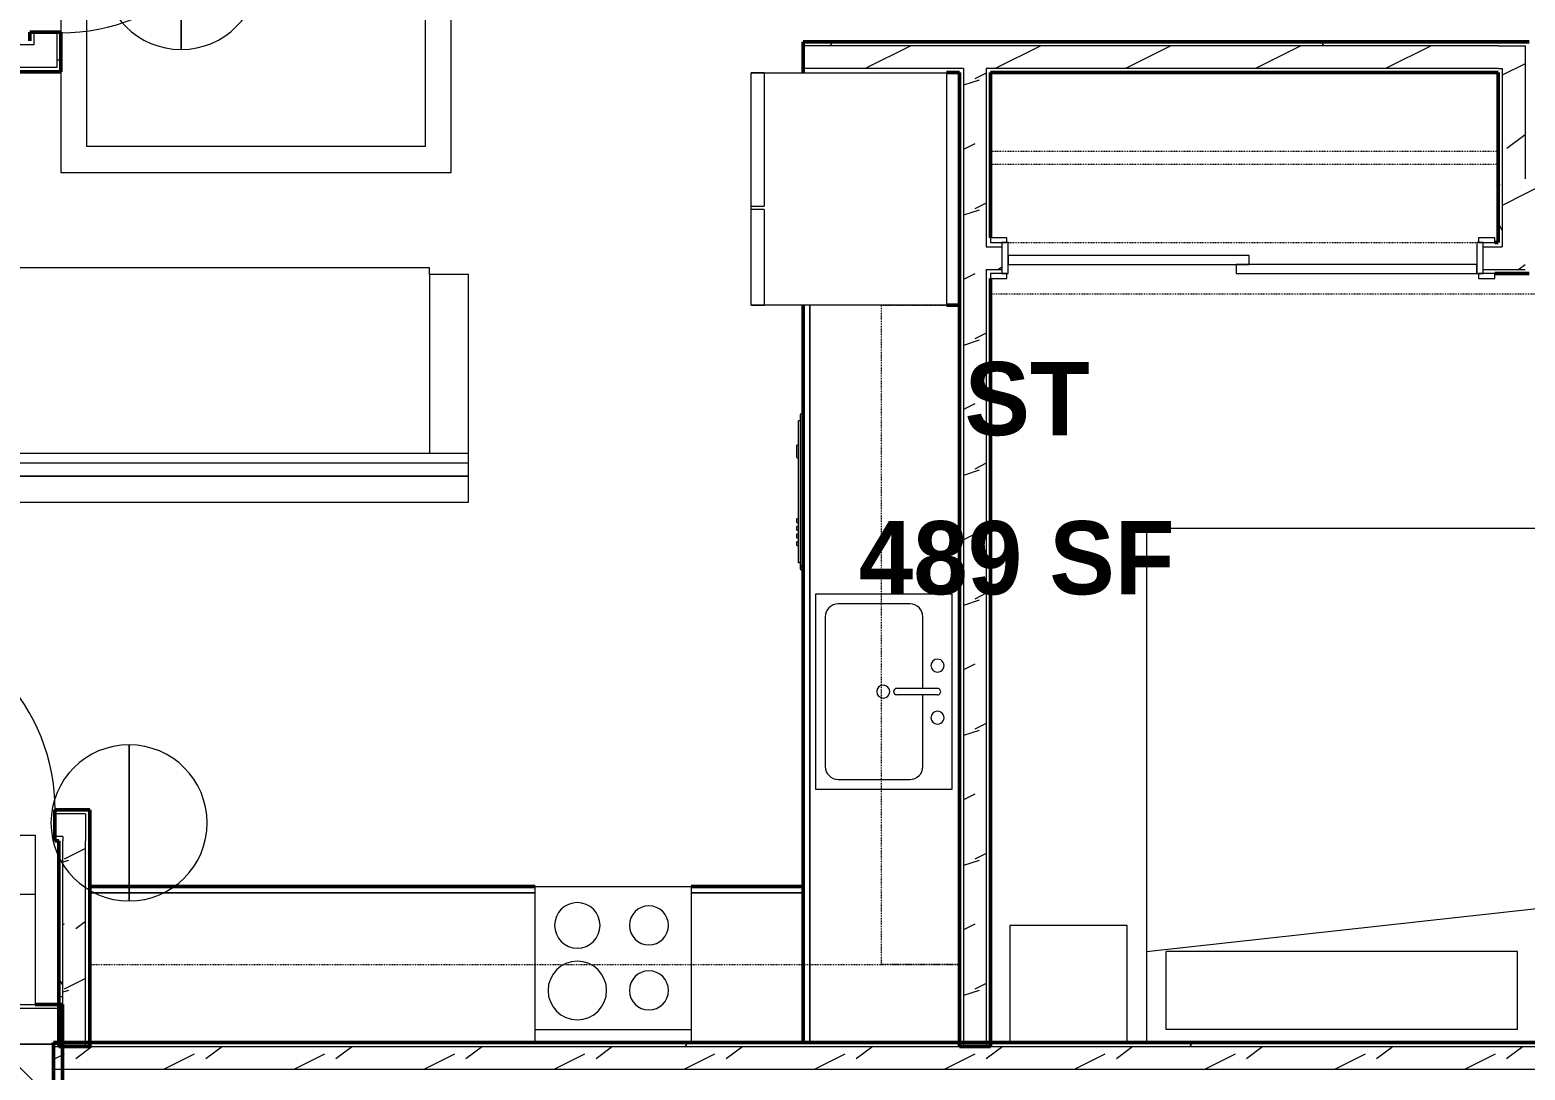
# Model space of a CAD drawing. Extents: x -4294 to -464, y 9706 to 12475.
# Drawn here: x -3824.3 to -3594.6, y 11547.1 to 11707 of the extents above; entities that cross this region are included whole.
import ezdxf

# ---------------------------------------------------------------- set-up
doc = ezdxf.new("R2010")
doc.units = 0
doc.linetypes.add('Dash', pattern=[0.25, 0.125, -0.125])
for name, color, linetype, lineweight in [('0-1', 7, 'Continuous', 5), ('0-2', 50, 'Continuous', 13), ('A-ANNO-DIMS', 211, 'Continuous', 9), ('A-AREA-IDEN', 2, 'Continuous', 9), ('A-DOOR-1', 7, 'Continuous', 9), ('A-DOOR-2', 90, 'Continuous', 20), ('A-DOOR-FRAM-1', 90, 'Continuous', 20), ('A-WALL', 113, 'Continuous', 13), ('A-WALL-2', 250, 'Continuous', 50), ('A-WALL-3', 50, 'Continuous', 13), ('A-WALL-4', 113, 'Continuous', 50), ('A-WALL-PATT-1', 7, 'Continuous', 9), ('A-WALL-PATT-2', 8, 'Continuous', 9), ('A-WALL-PATT-3', 43, 'Continuous', 9), ('A-WALL-PATT-4', 252, 'Continuous', 9), ('A-WALL-PATT-5', 111, 'Continuous', 9), ('E-LITE-EQPM', 33, 'Continuous', 9), ('I-FURN', 30, 'Continuous', 9), ('I-FURN-1', 7, 'Continuous', 9), ('I-FURN-HDLN-1', 7, 'Dash', 9), ('P-SANR-FIXT-1', 7, 'Continuous', 9), ('Q-CASE-1', 250, 'Continuous', 50), ('Q-CASE-2', 7, 'Continuous', 9), ('Q-CASE-HDLN-1', 7, 'Dash', 9), ('Q-SPCQ-1', 7, 'Continuous', 9)]:
    doc.layers.add(name, color=color, linetype=linetype, lineweight=lineweight)
doc.styles.add('Century Gothic_B', font='Gothicb.ttf', dxfattribs={"height": 11.25})
doc.dimstyles.new('OD__1__Tol__', dxfattribs={"dimscale": 12, "dimtxt": 11.746893, "dimasz": 1.25, "dimexe": 0.9375, "dimexo": 0.625, "dimgap": 0.15625, "dimtad": 1, "dimdec": 0, "dimzin": 3, "dimdsep": 46, "dimlunit": 4, "dimtxsty": 'Century Gothic_B', "dimblk1": 'OBLIQUE', "dimblk2": 'OBLIQUE', "dimsah": 1, "dimcen": 0.09, "dimdle": 0.9375, "dimazin": 0, "dimtfac": 1, "dimtdec": 4, "dimtix": 1, "dimtmove": 0, "dimatfit": 3, "dimfxl": 1, "dimtvp": 1, "dimtfill": 1, "dimfrac": 2, "dimtolj": 1, "dimtzin": 0, "dimarcsym": 2})
pattern_1 = [(216.87, (7.997, 19.992), (59.9755286, 39.9843071), [9.996, -89.964]), (206.565, (19.992, 13.994), (-19.991807, -19.992219), [22.352, -22.352]), (198.435, (19.992, 3.998), (-39.983821, -19.991955), [12.644, -50.576])]
pattern_2 = [(0, (0, 0), (38.4, 9.6), [1.584, -27.216, 1.584, -27.216, -153.6]), (0, (0, 0), (38.4, 9.6), [-57.6, 1.584, -56.016, 1.584, -27.216, -67.2]), (0, (0, 0), (38.4, 9.6), [-144, 1.584, -17.616, 1.584, -46.416]), (120, (14.4, 4.8), (-27.513844, 28.4553755), [1.584, -27.216, 1.584, -27.216, -153.6]), (120, (14.4, 4.8), (-27.513844, 28.4553755), [-57.6, 1.584, -56.016, 1.584, -27.216, -67.2]), (120, (14.4, 4.8), (-27.513844, 28.4553755), [-144, 1.584, -17.616, 1.584, -46.416]), (240, (19.2, 24), (-10.886156, -38.0553755), [1.584, -27.216, 1.584, -27.216, -153.6]), (240, (19.2, 24), (-10.886156, -38.0553755), [-57.6, 1.584, -56.016, 1.584, -27.216, -67.2]), (240, (19.2, 24), (-10.886156, -38.0553755), [-144, 1.584, -17.616, 1.584, -46.416])]

# ---------------------------------------------------------------- blocks, each defined once
blk = doc.blocks.new('FOLDING_SLIDING CLOSET - 72_ x 80_-1372823-FLOOR PLAN - 2ND FLOOR')
at = {"layer": 'A-DOOR-1'}
for p, q in [((-36.25, 3), (-38.75, 3)), ((-38.75, 3), (-38.75, 2.25)), ((-36.25, 2.25), (-36.25, 3)), ((38.75, 3), (36.25, 3)), ((36.25, 3), (36.25, 2.25)), ((38.75, 2.25), (38.75, 3)), ((-38.75, 2.25), (-36.25, 2.25)), ((36.25, 2.25), (38.75, 2.25)), ((-36.25, -2.5), (-38.75, -2.5)), ((-38.75, -2.5), (-38.75, -3.25)), ((-38.75, -3.25), (-36.25, -3.25)), ((-36.25, -3.25), (-36.25, -2.5)), ((38.75, -2.5), (36.25, -2.5)), ((36.25, -2.5), (36.25, -3.25)), ((36.25, -3.25), (38.75, -3.25)), ((38.75, -3.25), (38.75, -2.5))]:
    blk.add_line(p, q, dxfattribs=at)
at = {"layer": 'A-DOOR-2'}
for p, q in [((1, 2.25), (-36, 2.25)), ((-36, 2.25), (-36, 0.87)), ((-36, 0.87), (1, 0.87)), ((36, 0.87), (-1, 0.87)), ((-1, 0.87), (-1, -0.5)), ((1, 0.87), (1, 2.25)), ((36, -0.5), (36, 0.87)), ((-1, -0.5), (36, -0.5))]:
    blk.add_line(p, q, dxfattribs=at)
at = {"layer": 'A-DOOR-FRAM-1'}
for p, q in [((-36, 2.25), (-37, 2.25)), ((-37, 2.25), (-37, -2.5)), ((-36, -2.5), (-36, 2.25)), ((36, 2.25), (36, -2.5)), ((37, 2.25), (36, 2.25)), ((37, -2.5), (37, 2.25)), ((-37, -2.5), (-36, -2.5)), ((36, -2.5), (37, -2.5))]:
    blk.add_line(p, q, dxfattribs=at)
blk = doc.blocks.new('OD_CW_Closet - OD_CW_Closet-1695006-FLOOR PLAN - 2ND FLOOR')
at = {"layer": 'Q-CASE-HDLN-1'}
for p, q in [((78.78, 24), (0.74, 24)), ((0.74, 24), (0.74, -1.37)), ((78.78, -2.12), (78.78, 24)), ((0.74, 11.94), (78.78, 11.94)), ((0.74, 9.94), (78.78, 9.94)), ((3.49, -2.12), (75.49, -2.12)), ((78.24, -2.12), (78.78, -2.12))]:
    blk.add_line(p, q, dxfattribs=at)
blk = doc.blocks.new('Couch-Both_Arms-Generic - 1-1352606-FLOOR PLAN - 2ND FLOOR')
at = {"layer": 'I-FURN'}
for p, q in [((-42, 13.5), (42, 13.5)), ((42, 13.5), (-42, 13.5)), ((-42, 13.5), (-42, 10)), ((-42, 11.5), (42, 11.5)), ((42, 10), (42, 13.5)), ((-42, 10), (-42, -17.5)), ((-42, 10), (42, 10)), ((-36, -17.5), (-36, 10)), ((36, 10), (36, -17.5)), ((42, -17.5), (42, 10)), ((-42, -17.5), (-36, -17.5)), ((-36, -17.5), (-36, -18.5)), ((36, -18.5), (36, -17.5)), ((36, -17.5), (42, -17.5)), ((-36, -18.5), (36, -18.5))]:
    blk.add_line(p, q, dxfattribs=at)
at = {"layer": 'I-FURN-1'}
for p, q in [((42, 17.5), (-42, 17.5)), ((-42, 17.5), (-42, 13.5)), ((42, 13.5), (42, 17.5))]:
    blk.add_line(p, q, dxfattribs=at)
blk = doc.blocks.new('Table-Coffee - one-1352608-FLOOR PLAN - 2ND FLOOR')
at = {"layer": 'I-FURN-1'}
for p, q in [((30.72, 18.75), (-29.28, 18.75)), ((-29.28, 18.75), (-29.28, 10.32)), ((30.72, -11.25), (30.72, 18.75)), ((-25.28, -7.25), (-25.28, 14.75)), ((-25.28, 14.75), (26.72, 14.75)), ((26.72, 14.75), (26.72, -7.25)), ((-29.28, 4.28), (-29.28, -11.25)), ((26.72, -7.25), (-25.28, -7.25)), ((-29.28, -11.25), (30.72, -11.25))]:
    blk.add_line(p, q, dxfattribs=at)
blk = doc.blocks.new('Bed-Standard - Queen 60_ x 79_-1242961-FLOOR PLAN - 2ND FLOOR')
at = {"layer": 'I-FURN-1'}
for p, q in [((-19.31, 37.7), (-19.31, -41.3)), ((40.69, -41.3), (40.69, 37.7)), ((-16.31, 35.7), (-16.31, 23.7)), ((-16.31, 35.7), (37.69, 35.7)), ((37.69, 35.7), (37.69, 23.7)), ((40.69, 23.7), (-19.31, 17.13)), ((-16.31, 23.7), (37.69, 23.7)), ((-19.31, -41.3), (40.69, -41.3))]:
    blk.add_line(p, q, dxfattribs=at)
at = {"layer": 'I-FURN-HDLN-1'}
for p, q in [((-55.31, 37.7), (-55.31, -77.3)), ((-55.31, -77.3), (64.69, -77.3))]:
    blk.add_line(p, q, dxfattribs=at)
blk = doc.blocks.new('Table-Night Stand - 18_ x 18_ x 24_-V24-FLOOR PLAN - 2ND FLOOR')
at = {"layer": 'I-FURN-1'}
for p, q in [((0.15, 18), (0.15, 0)), ((18.15, 0), (18.15, 18)), ((0.15, 0), (18.15, 0))]:
    blk.add_line(p, q, dxfattribs=at)
blk = doc.blocks.new('Single-Flush - 30_ x 80_-1421383-FLOOR PLAN - 2ND FLOOR')
at = {"layer": 'A-DOOR-1'}
blk.add_arc((15, -2.375), 30.067, 180, 266.18593, dxfattribs=at)
at = {"layer": 'A-DOOR-2'}
for p, q in [((13, -2.375), (13, -32.375)), ((15, -2.375), (13, -2.375)), ((15, -2.375), (15, -32.375)), ((15, -32.375), (13, -32.375))]:
    blk.add_line(p, q, dxfattribs=at)
blk = doc.blocks.new('Stacked Washer and Dryer - 26_x25_ - Private-1372850-FLOOR PLAN - 2ND FLOOR')
at = {"layer": 'P-SANR-FIXT-1'}
for p, q in [((0, 12.5), (26, 12.5)), ((0, 12.5), (0, -12.5)), ((16.90625, -12.5), (16.90625, 12.5)), ((26, 12.5), (26, -12.5)), ((22.09375, 8.75), (16.90625, 8.75)), ((22.09375, -8.75), (22.09375, 8.75)), ((16.90625, -8.75), (22.09375, -8.75)), ((26, -12.5), (0, -12.5))]:
    blk.add_line(p, q, dxfattribs=at)
blk = doc.blocks.new('Refrigerator_-_Side-by-Side_6047 - 36_ X 30_-1372843-FLOOR PLAN - 2ND FLOOR')
at = {"layer": 'Q-SPCQ-1'}
for p, q in [((-17.88, 15.58), (17.87, 15.58)), ((-17.88, -14.42), (-17.88, 15.58)), ((-17.88, 15.58), (-3.13, 15.58)), ((-17.88, 15.58), (-17.88, 13.58)), ((-3.13, 13.58), (-3.13, 15.58)), ((-2.63, 15.58), (17.87, 15.58)), ((-2.63, 15.58), (-2.63, 13.58)), ((17.87, 15.58), (17.87, -14.42)), ((17.87, 13.58), (17.87, 15.58)), ((-3.13, 13.58), (-17.88, 13.58)), ((17.87, 13.58), (-2.63, 13.58)), ((17.87, -14.42), (-17.88, -14.42))]:
    blk.add_line(p, q, dxfattribs=at)
blk = doc.blocks.new('Range - 24_ x 24_-V13-FLOOR PLAN - 2ND FLOOR')
at = {"layer": 'Q-SPCQ-1'}
for p, q in [((0, 0), (24, 0)), ((0, -24), (0, 0)), ((24, 0), (24, -24)), ((0, -22), (24, -22))]:
    blk.add_line(p, q, dxfattribs=at)
for centre, radius, start, end in [((6.5, -6), 3.5, 360, 180), ((17.5, -6), 3, 360, 180), ((6.5, -6), 3.5, 180, 0), ((17.5, -6), 3, 180, 0), ((6.5, -16), 4.5, 360, 180), ((17.5, -16), 3, 360, 180), ((6.5, -16), 4.5, 180, 0), ((17.5, -16), 3, 180, 0)]:
    blk.add_arc(centre, radius, start, end, dxfattribs=at)
blk = doc.blocks.new('OD_CW_Base Cabinet - OD_CW_Base Cabinet-2082503-FLOOR PLAN - 2ND FLOOR')
at = {"layer": 'Q-CASE-1'}
for p, q in [((0.74, 24), (0.74, 22)), ((0.74, 0), (114.06, 0))]:
    blk.add_line(p, q, dxfattribs=at)
at = {"layer": 'Q-CASE-2'}
for p, q in [((0.74, 22), (0.74, 24)), ((0.74, 1), (114.06, 1)), ((114.06, 1), (0.74, 1)), ((114.06, 0), (0.74, 0))]:
    blk.add_line(p, q, dxfattribs=at)
blk = doc.blocks.new('Sink Kitchen-Single - 30_ x 21_-366345-FLOOR PLAN - 2ND FLOOR')
at = {"layer": 'P-SANR-FIXT-1'}
for p, q in [((15.62, 10.59), (-14.38, 10.59)), ((-14.38, 10.59), (-14.38, -10.41)), ((15.62, -10.41), (15.62, 10.59)), ((0.12, 8.34), (0.12, 2.09)), ((1.12, 8.34), (1.12, 2.09)), ((0.12, 6.09), (-10.88, 6.09)), ((12.12, 6.09), (1.12, 6.09)), ((-12.88, 4.09), (-12.88, -6.91)), ((14.12, -6.91), (14.12, 4.09)), ((-10.88, -8.91), (12.12, -8.91)), ((-14.38, -10.41), (15.62, -10.41))]:
    blk.add_line(p, q, dxfattribs=at)
for centre, radius, start, end in [((-3.38, 8.34), 1, 360, 180), ((4.62, 8.34), 1, 360, 180), ((-3.38, 8.34), 1, 180, 0), ((0.62, 8.34), 0.5, 360, 180), ((4.62, 8.34), 1, 180, 360), ((-10.88, 4.09), 2, 90, 180), ((12.12, 4.09), 2, 360, 90), ((0.62, 0), 1, 360, 180), ((0.62, 2.09), 0.5, 180, 0), ((0.62, 0), 1, 180, 0), ((-10.88, -6.91), 2, 180, 270), ((12.12, -6.91), 2, 270, 0)]:
    blk.add_arc(centre, radius, start, end, dxfattribs=at)
blk = doc.blocks.new('Dishwasher_15404 - 34_ counter-V79-FLOOR PLAN - 2ND FLOOR')
at = {"layer": 'Q-SPCQ-1'}
for p, q in [((26.68, 24), (26.38, 24)), ((26.87, 22.93), (26.87, 23.8)), ((26.87, 0.2), (26.87, 22.93)), ((26.87, 22.91), (27.12, 22.91)), ((27.12, 22.91), (27.12, 1.09)), ((27.37, 20.28), (27.12, 20.28)), ((27.12, 19.69), (27.37, 19.69)), ((27.37, 19.1), (27.12, 19.1)), ((27.12, 18.51), (27.37, 18.51)), ((27.37, 20.28), (27.37, 19.69)), ((27.37, 19.1), (27.37, 18.51)), ((27.37, 17.92), (27.12, 17.92)), ((27.12, 17.33), (27.37, 17.33)), ((27.37, 16.74), (27.12, 16.74)), ((27.12, 16.15), (27.37, 16.15)), ((27.37, 17.92), (27.37, 17.33)), ((27.37, 16.74), (27.37, 16.15)), ((27.37, 6.79), (27.12, 6.79)), ((27.12, 4.82), (27.37, 4.82)), ((27.37, 6.76), (27.37, 5.81)), ((27.37, 5.81), (27.37, 4.86)), ((26.87, 1.09), (27.12, 1.09)), ((26.38, 0), (26.68, 0))]:
    blk.add_line(p, q, dxfattribs=at)
for centre, radius, start, end in [((25.8, 22.93), 1.07, 360, 57.5725), ((26.68, 23.8), 0.197, 0, 90), ((26.68, 0.2), 0.197, 270, 360), ((26.68, 0.2), 0.197, 270, 360)]:
    blk.add_arc(centre, radius, start, end, dxfattribs=at)
blk = doc.blocks.new('OD_CW_Base Cabinet - OD_CW_Base Cabinet-1965639-FLOOR PLAN - 2ND FLOOR')
at = {"layer": 'Q-CASE-1'}
for p, q in [((0.74, 24), (0.74, 0)), ((0.74, 0), (17.97, 0)), ((41.97, 0), (110.41, 0))]:
    blk.add_line(p, q, dxfattribs=at)
at = {"layer": 'Q-CASE-2'}
for p, q in [((0.74, 1), (0.74, 24)), ((0.74, 0), (0.74, 1)), ((0.74, 1), (17.97, 1)), ((17.97, 1), (0.74, 1)), ((17.97, 0), (0.74, 0)), ((41.97, 1), (110.41, 1)), ((110.41, 1), (41.97, 1)), ((110.41, 0), (41.97, 0))]:
    blk.add_line(p, q, dxfattribs=at)
blk = doc.blocks.new('OD_CW_Upper Cabinet - OD_CW_Upper Cabinet-1965667-FLOOR PLAN - 2ND FLOOR')
at = {"layer": 'Q-CASE-HDLN-1'}
for p, q in [((0.74, -24), (0.74, -12)), ((0.74, -12), (134.41, -12)), ((134.41, -12), (134.41, -24)), ((134.41, -24), (0.74, -24))]:
    blk.add_line(p, q, dxfattribs=at)
blk = doc.blocks.new('OD_CW_Upper Cabinet - OD_CW_Upper Cabinet-2082473-FLOOR PLAN - 2ND FLOOR')
at = {"layer": 'Q-CASE-HDLN-1'}
for p, q in [((0.74, -24), (0.74, -12)), ((0.74, -12), (102.06, -12)), ((102.06, -12), (102.06, -24)), ((102.06, -24), (0.74, -24))]:
    blk.add_line(p, q, dxfattribs=at)
blk = doc.blocks.new('CTR - 1st Phase - Unit Layouts_rvt-1-FLOOR PLAN - 2ND FLOOR')
at = {"layer": 'A-WALL-PATT-1'}
h = blk.add_hatch(dxfattribs=at)
h.set_pattern_fill('FP_1', color=256, style=0, pattern_type=2)
h.set_pattern_definition(pattern_2)
h.paths.add_polyline_path([(-3820.22, 11701.22), (-3819.6, 11701.23), (-3819.6, 11706.64), (-3820.22, 11706.64), (-3820.22, 11704.72)], flags=0)
h.paths.add_polyline_path([(-3820.22, 11736.64), (-3819.6, 11736.64), (-3819.6, 11747.19), (-3820.22, 11747.19), (-3820.22, 11740.59)], flags=0)
h = blk.add_hatch(dxfattribs=at)
h.set_pattern_fill('FP_1', color=256, style=0, pattern_type=2)
h.set_pattern_definition(pattern_2)
h.paths.add_polyline_path([(-3680.87, 11704.56), (-3594.57, 11704.56), (-3594.59, 11705.19), (-3705.49, 11705.19), (-3705.49, 11704.56), (-3683.49, 11704.56)], flags=0)
h = blk.add_hatch(dxfattribs=at)
h.set_pattern_fill('FP_1', color=256, style=0, pattern_type=2)
h.set_pattern_definition(pattern_2)
h.paths.add_polyline_path([(-3821.89, 11700.59), (-3819.6, 11700.59), (-3819.6, 11701.22), (-3851.85, 11701.22), (-3851.85, 11700.59), (-3823.72, 11700.59)], flags=0)
h = blk.add_hatch(dxfattribs=at)
h.set_pattern_fill('FP_1', color=256, style=0, pattern_type=2)
h.set_pattern_definition(pattern_2)
h.paths.add_polyline_path([(-3677.37, 11551.36), (-3676.74, 11551.36), (-3676.74, 11670.19), (-3677.37, 11670.19), (-3677.37, 11616.04)], flags=0)
h.paths.add_polyline_path([(-3676.74, 11673.69), (-3676.74, 11700.44), (-3677.37, 11700.43), (-3677.37, 11673.69)], flags=0)
h = blk.add_hatch(dxfattribs=at)
h.set_pattern_fill('FP_1', color=256, style=0, pattern_type=2)
h.set_pattern_definition(pattern_2)
h.paths.add_polyline_path([(-3598.07, 11674.31), (-3598.07, 11701.06), (-3598.69, 11701.06), (-3598.69, 11674.31)], flags=0)
h = blk.add_hatch(dxfattribs=at)
h.set_pattern_fill('FP_1', color=256, style=0, pattern_type=2)
h.set_pattern_definition(pattern_2)
h.paths.add_polyline_path([(-3819.29, 11551.36), (-3819.29, 11582.38), (-3819.91, 11582.38), (-3819.91, 11557.21), (-3819.32, 11557.21), (-3819.32, 11551.36)], flags=0)
at = {"layer": 'A-WALL-PATT-2'}
h = blk.add_hatch(dxfattribs=at)
h.set_pattern_fill('FP_2', color=256, style=0, pattern_type=2)
h.set_pattern_definition(pattern_1)
h.paths.add_polyline_path([(-3823.72, 11704.72), (-3820.22, 11704.72), (-3820.22, 11706.64), (-3823.72, 11706.64), (-3823.72, 11705.34)], flags=0)
h.paths.add_polyline_path([(-3823.72, 11736.64), (-3820.22, 11736.64), (-3820.22, 11747.19), (-3823.72, 11747.19), (-3823.72, 11740.59)], flags=0)
h = blk.add_hatch(dxfattribs=at)
h.set_pattern_fill('FP_2', color=256, style=0, pattern_type=2)
h.set_pattern_definition(pattern_1)
h.paths.add_polyline_path([(-3821.89, 11701.22), (-3820.22, 11701.22), (-3820.22, 11704.72), (-3852.5, 11704.72), (-3852.47, 11701.22), (-3826.25, 11701.22)], flags=0)
h = blk.add_hatch(dxfattribs=at)
h.set_pattern_fill('FP_2', color=256, style=0, pattern_type=2)
h.set_pattern_definition(pattern_1)
h.paths.add_polyline_path([(-3670.29, 11701.06), (-3598.07, 11701.07), (-3598.07, 11704.56), (-3705.49, 11704.56), (-3705.49, 11701.06), (-3677.37, 11701.06)], flags=0)
h = blk.add_hatch(dxfattribs=at)
h.set_pattern_fill('FP_2', color=256, style=0, pattern_type=2)
h.set_pattern_definition(pattern_1)
h.paths.add_polyline_path([(-3598.05, 11673.69), (-3594.57, 11673.69), (-3594.57, 11704.56), (-3598.07, 11704.56), (-3598.07, 11673.69)], flags=0)
h = blk.add_hatch(dxfattribs=at)
h.set_pattern_fill('FP_2', color=256, style=0, pattern_type=2)
h.set_pattern_definition(pattern_1)
h.paths.add_polyline_path([(-3680.87, 11550.74), (-3677.37, 11550.74), (-3677.37, 11701.06), (-3680.87, 11701.06), (-3680.87, 11616.04)], flags=0)
h = blk.add_hatch(dxfattribs=at)
h.set_pattern_fill('FP_2', color=256, style=0, pattern_type=2)
h.set_pattern_definition(pattern_1)
h.paths.add_polyline_path([(-3592.1, 11680.61), (-3590.1, 11680.61), (-3590.1, 11684.11), (-3590.6, 11684.11), (-3590.6, 11683.84), (-3592.1, 11683.84), (-3592.1, 11684.11), (-3594.57, 11684.11), (-3594.57, 11680.61), (-3593.94, 11680.61)], flags=0)
h.paths.add_polyline_path([(-3503.67, 11680.61), (-3503.67, 11684.11), (-3513.1, 11684.11), (-3513.1, 11683.84), (-3514.6, 11683.84), (-3514.6, 11684.11), (-3554.1, 11684.11), (-3554.05, 11680.61), (-3504.9, 11680.61)], flags=0)
h = blk.add_hatch(dxfattribs=at)
h.set_pattern_fill('FP_2', color=256, style=0, pattern_type=2)
h.set_pattern_definition(pattern_1)
h.paths.add_polyline_path([(-3674.99, 11670.19), (-3674.99, 11673.69), (-3677.37, 11673.69), (-3677.37, 11670.19), (-3676.74, 11670.19)], flags=0)
h.paths.add_polyline_path([(-3594.57, 11670.19), (-3594.57, 11673.69), (-3600.99, 11673.69), (-3600.99, 11670.19), (-3598.07, 11670.19)], flags=0)
h = blk.add_hatch(dxfattribs=at)
h.set_pattern_fill('FP_2', color=256, style=0, pattern_type=2)
h.set_pattern_definition(pattern_1)
h.paths.add_polyline_path([(-3851.85, 11583), (-3850.54, 11583), (-3850.54, 11586.5), (-3851.85, 11586.5), (-3851.85, 11583.21)], flags=0)
h.paths.add_polyline_path([(-3815.79, 11583), (-3815.79, 11586.5), (-3820.54, 11586.5), (-3820.54, 11583), (-3815.8, 11583)], flags=0)
h = blk.add_hatch(dxfattribs=at)
h.set_pattern_fill('FP_2', color=256, style=0, pattern_type=2)
h.set_pattern_definition(pattern_1)
h.paths.add_polyline_path([(-3819.22, 11551.36), (-3815.79, 11551.36), (-3815.8, 11583), (-3819.29, 11583), (-3819.29, 11551.36)], flags=0)
at = {"layer": 'A-WALL-2'}
for p, q in [((-3819.6, 11706.64), (-3824.35, 11706.64)), ((-3824.35, 11706.64), (-3824.35, 11705.34)), ((-3819.6, 11705.34), (-3819.6, 11706.64)), ((-3819.6, 11701.22), (-3819.6, 11705.34)), ((-3598.69, 11705.19), (-3705.49, 11705.19)), ((-3705.49, 11705.19), (-3705.49, 11700.44)), ((-3594.57, 11705.19), (-3598.69, 11705.19)), ((-3593.94, 11705.19), (-3594.57, 11705.19)), ((-3852.5, 11700.59), (-3819.6, 11700.59)), ((-3819.6, 11700.59), (-3819.6, 11701.22)), ((-3683.49, 11700.44), (-3681.49, 11700.44)), ((-3681.49, 11700.44), (-3681.49, 11550.74)), ((-3676.74, 11675.06), (-3676.74, 11700.44)), ((-3676.74, 11700.44), (-3598.69, 11700.44)), ((-3598.69, 11700.44), (-3598.69, 11674.31)), ((-3598.69, 11674.31), (-3599.24, 11674.31)), ((-3676.74, 11550.74), (-3676.74, 11668.81)), ((-3599.24, 11669.56), (-3593.94, 11669.56)), ((-3815.16, 11587.13), (-3820.54, 11587.13)), ((-3820.54, 11587.13), (-3820.54, 11582.38)), ((-3815.16, 11586.5), (-3815.16, 11587.13)), ((-3815.16, 11582.38), (-3815.16, 11586.5)), ((-3820.54, 11582.38), (-3819.91, 11582.38)), ((-3819.91, 11582.38), (-3819.91, 11550.74)), ((-3815.16, 11550.74), (-3815.16, 11582.38)), ((-3819.91, 11550.74), (-3815.16, 11550.74)), ((-3681.49, 11550.74), (-3676.74, 11550.74))]:
    blk.add_line(p, q, dxfattribs=at)
at = {"layer": 'A-WALL-3'}
for p, q in [((-3823.72, 11706.64), (-3823.72, 11705.34)), ((-3823.72, 11705.34), (-3823.72, 11704.72)), ((-3820.22, 11706.64), (-3820.22, 11705.34)), ((-3820.22, 11705.34), (-3820.22, 11704.72)), ((-3823.72, 11704.72), (-3852.5, 11704.72)), ((-3820.22, 11704.72), (-3820.22, 11701.22)), ((-3598.69, 11704.56), (-3705.49, 11704.56)), ((-3598.69, 11704.56), (-3598.07, 11704.56)), ((-3598.07, 11704.56), (-3594.57, 11704.56)), ((-3594.57, 11704.56), (-3594.57, 11684.11)), ((-3820.22, 11701.22), (-3852.5, 11701.22)), ((-3680.87, 11701.06), (-3705.49, 11701.06)), ((-3680.87, 11701.06), (-3680.87, 11700.44)), ((-3680.87, 11700.44), (-3680.87, 11550.74)), ((-3677.37, 11701.06), (-3677.37, 11700.44)), ((-3598.69, 11701.06), (-3677.37, 11701.06)), ((-3677.37, 11700.44), (-3677.37, 11673.69)), ((-3598.69, 11701.06), (-3598.07, 11701.06)), ((-3598.07, 11701.06), (-3598.07, 11674.31)), ((-3677.37, 11673.69), (-3676.74, 11673.69)), ((-3676.74, 11673.69), (-3674.99, 11673.69)), ((-3600.99, 11673.69), (-3598.07, 11673.69)), ((-3598.07, 11674.31), (-3598.07, 11673.69)), ((-3677.37, 11670.19), (-3676.74, 11670.19)), ((-3677.37, 11670.19), (-3677.37, 11550.74)), ((-3676.74, 11670.19), (-3674.99, 11670.19)), ((-3600.99, 11670.19), (-3594.57, 11670.19)), ((-3815.79, 11586.5), (-3820.54, 11586.5)), ((-3815.79, 11586.5), (-3815.79, 11583)), ((-3819.29, 11583), (-3820.54, 11583)), ((-3819.29, 11583), (-3819.29, 11582.38)), ((-3819.29, 11550.74), (-3819.29, 11582.38)), ((-3815.79, 11583), (-3815.79, 11582.38)), ((-3815.79, 11550.74), (-3815.79, 11582.38))]:
    blk.add_line(p, q, dxfattribs=at)
at = {"layer": '0-2'}
for name, p, rotation in [('Single-Flush - 30_ x 80_-1421383-FLOOR PLAN - 2ND FLOOR', (-3821.97, 11721.64), 90.00000000001309), ('Refrigerator_-_Side-by-Side_6047 - 36_ X 30_-1372843-FLOOR PLAN - 2ND FLOOR', (-3697.91, 11682.56), 90.00000000001177), ('FOLDING_SLIDING CLOSET - 72_ x 80_-1372823-FLOOR PLAN - 2ND FLOOR', (-3637.99, 11671.81), 180), ('Couch-Both_Arms-Generic - 1-1352606-FLOOR PLAN - 2ND FLOOR', (-3798.96, 11651.92), 180), ('Bed-Standard - Queen 60_ x 79_-1242961-FLOOR PLAN - 2ND FLOOR', (-3612.05, 11589.07), 180), ('OD_CW_Base Cabinet - OD_CW_Base Cabinet-2082503-FLOOR PLAN - 2ND FLOOR', (-3705.49, 11665.43), 270.0000000000099), ('OD_CW_Upper Cabinet - OD_CW_Upper Cabinet-2082473-FLOOR PLAN - 2ND FLOOR', (-3705.49, 11562.63), 90.00000000001414), ('Dishwasher_15404 - 34_ counter-V79-FLOOR PLAN - 2ND FLOOR', (-3679.12, 11648.02), 180), ('Sink Kitchen-Single - 30_ x 21_-366345-FLOOR PLAN - 2ND FLOOR', (-3693.21, 11605.91), 269.9999999999972), ('Single-Flush - 30_ x 80_-1421383-FLOOR PLAN - 2ND FLOOR', (-3835.54, 11584.75), 180), ('Stacked Washer and Dryer - 26_x25_ - Private-1372850-FLOOR PLAN - 2ND FLOOR', (-3836.04, 11557.21), 90.00000000000463), ('OD_CW_Base Cabinet - OD_CW_Base Cabinet-1965639-FLOOR PLAN - 2ND FLOOR', (-3704.75, 11575.36), 180), ('Table-Night Stand - 18_ x 18_ x 24_-V24-FLOOR PLAN - 2ND FLOOR', (-3655.59, 11569.36), 180)]:
    blk.add_blockref(name, p, dxfattribs=dict(at, rotation=rotation))
for name, p in [('Table-Coffee - one-1352608-FLOOR PLAN - 2ND FLOOR', (-3790.32, 11696.32)), ('OD_CW_Closet - OD_CW_Closet-1695006-FLOOR PLAN - 2ND FLOOR', (-3677.48, 11676.44)), ('Range - 24_ x 24_-V13-FLOOR PLAN - 2ND FLOOR', (-3746.72, 11575.36)), ('OD_CW_Upper Cabinet - OD_CW_Upper Cabinet-1965667-FLOOR PLAN - 2ND FLOOR', (-3815.9, 11575.36))]:
    blk.add_blockref(name, p, dxfattribs=at)
blk = doc.blocks.new('CTR - 1st Phase - Shell_rvt-1-FLOOR PLAN - 2ND FLOOR')
at = {"layer": 'A-WALL-PATT-3'}
h = blk.add_hatch(dxfattribs=at)
h.set_pattern_fill('FP_2', color=256, style=0, pattern_type=2)
h.set_pattern_definition(pattern_1)
h.paths.add_polyline_path([(-3857.97, 11551.09), (-3820.72, 11551.09), (-3820.72, 11551.36), (-3819.32, 11551.36), (-3819.32, 11556.59), (-3857.97, 11556.59), (-3857.97, 11553.76)], flags=0)
at = {"layer": 'A-WALL-PATT-4'}
h = blk.add_hatch(dxfattribs=at)
h.set_pattern_fill('FP_40', color=256, style=0, pattern_type=2)
h.set_pattern_definition([(45, (0, 0), (-10.606602, 10.606602), []), (135, (0, 0), (-10.606602, -10.606602), [])])
h.paths.add_polyline_path([(-3826.6, 11430.89), (-3820.72, 11430.89), (-3820.72, 11433.39), (-3819.32, 11433.39), (-3819.32, 11434.99), (-3820.72, 11434.99), (-3820.72, 11442.99), (-3819.32, 11442.99), (-3819.32, 11538.99), (-3820.72, 11538.99), (-3820.72, 11546.99), (-3819.32, 11546.99), (-3819.32, 11548.59), (-3820.72, 11548.59), (-3820.72, 11551.09), (-3827.32, 11551.09), (-3827.32, 11430.89)], flags=0)
at = {"layer": 'A-WALL-2'}
for p, q in [((-3819.32, 11557.21), (-3823.54, 11557.21)), ((-3819.32, 11551.09), (-3819.32, 11557.21)), ((-3819.32, 11548.59), (-3819.32, 11551.09)), ((-3819.32, 11433.39), (-3819.32, 11548.59))]:
    blk.add_line(p, q, dxfattribs=at)
at = {"layer": 'A-WALL-3'}
for p, q in [((-3819.32, 11556.59), (-3852.47, 11556.59)), ((-3819.32, 11551.09), (-3827.32, 11551.09)), ((-3827.32, 11551.09), (-3819.32, 11551.09))]:
    blk.add_line(p, q, dxfattribs=at)
blk = doc.blocks.new('Studio Light - 120V-1360589-FLOOR PLAN - 2ND FLOOR')
at = {"layer": 'E-LITE-EQPM'}
for p, q in [((0, -12), (0, 12)), ((0, 12), (0, -12))]:
    blk.add_line(p, q, dxfattribs=at)
for start, end in [(0, 180), (180, 0)]:
    blk.add_arc((0, 0), 12, start, end, dxfattribs=at)
blk = doc.blocks.new('_Oblique')
at = {"color": 0, "linetype": 'ByBlock', "lineweight": -2}
blk.add_line((-0.5, -0.5), (0.5, 0.5), dxfattribs=at)
blk = doc.blocks.new('DIMBLOCK37-FLOOR PLAN - 2ND FLOOR')
at = {"layer": 'A-ANNO-DIMS', "color": 0, "lineweight": -2}
for p, q in [((-4043.68, 11545.18), (-4043.68, 11560.18)), ((-3828.22, 11545.18), (-4054.93, 11545.18)), ((-4043.68, 11436.8), (-4043.68, 11545.18)), ((-3828.22, 11436.8), (-4054.93, 11436.8)), ((-4043.68, 11436.8), (-4043.68, 11421.8))]:
    blk.add_line(p, q, dxfattribs=at)
at = {"layer": 'Defpoints', "color": 0}
for p in [(-4043.68, 11545.18), (-3820.72, 11545.18), (-3820.72, 11436.8)]:
    blk.add_point(p, dxfattribs=at)
at = {"layer": 'A-ANNO-DIMS', "color": 0, "lineweight": -2, "xscale": 15, "yscale": 15, "zscale": 15}
for p, rotation in [((-4043.68, 11545.18), 270), ((-4043.68, 11436.8), 90)]:
    blk.add_blockref('_Oblique', p, dxfattribs=dict(at, rotation=rotation))
at = {"layer": 'A-ANNO-DIMS', "color": 0, "insert": (-4054.12, 11490.99), "char_height": 11.25, "attachment_point": 5, "rotation": 90, "style": 'Century Gothic_B', "bg_fill": 3, "box_fill_scale": 1.25, "bg_fill_color": 257, "bg_fill_transparency": 0}
blk.add_mtext('\\A1;9\'-0" [2753]', dxfattribs=at)
blk = doc.blocks.new('DIMBLOCK38-FLOOR PLAN - 2ND FLOOR')
at = {"layer": 'A-ANNO-DIMS', "color": 0, "lineweight": -2}
for p, q in [((-4043.68, 11533.93), (-4043.68, 11761.44)), ((-3859.97, 11750.19), (-4054.93, 11750.19)), ((-3828.22, 11545.18), (-4054.93, 11545.18))]:
    blk.add_line(p, q, dxfattribs=at)
at = {"layer": 'Defpoints', "color": 0}
for p in [(-4043.68, 11750.19), (-3852.47, 11750.19), (-3820.72, 11545.18)]:
    blk.add_point(p, dxfattribs=at)
at = {"layer": 'A-ANNO-DIMS', "color": 0, "lineweight": -2, "xscale": 15, "yscale": 15, "zscale": 15}
for p, rotation in [((-4043.68, 11750.19), 89.99999999999987), ((-4043.68, 11545.18), 269.9999999999999)]:
    blk.add_blockref('_Oblique', p, dxfattribs=dict(at, rotation=rotation))
at = {"layer": 'A-ANNO-DIMS', "color": 0, "insert": (-4054.12, 11647.68), "char_height": 11.25, "attachment_point": 5, "rotation": 90, "style": 'Century Gothic_B', "bg_fill": 3, "box_fill_scale": 1.25, "bg_fill_color": 257, "bg_fill_transparency": 0}
blk.add_mtext('\\A1;17\'-1" [5207]', dxfattribs=at)

msp = doc.modelspace()

# ---------------------------------------------------------------- hatches: boundary and pattern name
at = {"layer": 'A-WALL-PATT-5'}
h = msp.add_hatch(dxfattribs=at)
h.set_pattern_fill('FP_1', color=256, style=0, pattern_type=2)
h.set_pattern_definition(pattern_2)
h.paths.add_polyline_path([(-3819.3237, 11550.7394), (-3680.8661, 11550.7394), (-3680.8661, 11551.3644), (-3820.7237, 11551.3644), (-3820.7237, 11550.7394)], flags=0)
h.paths.add_polyline_path([(-3604.9987, 11550.7394), (-3596.9987, 11550.7394), (-3596.9987, 11551.3644), (-3677.3661, 11551.3644), (-3677.3661, 11550.7394), (-3652.7411, 11550.7394)], flags=0)
h = msp.add_hatch(dxfattribs=at)
h.set_pattern_fill('FP_1', color=256, style=0, pattern_type=2)
h.set_pattern_definition(pattern_2)
h.paths.add_polyline_path([(-3596.9987, 11550.7394), (-3554.0487, 11550.7394), (-3554.0487, 11551.3644), (-3596.9987, 11551.3644)], flags=0)
h.paths.add_polyline_path([(-3479.8737, 11550.7394), (-3479.8737, 11551.3644), (-3509.7987, 11551.3644), (-3509.7987, 11550.7394), (-3480.4987, 11550.7394)], flags=0)
h.paths.add_polyline_path([(-3550.5487, 11550.7394), (-3513.2987, 11550.7394), (-3513.2987, 11551.3644), (-3550.5487, 11551.3644), (-3550.5487, 11550.9963)], flags=0)
h = msp.add_hatch(dxfattribs=at)
h.set_pattern_fill('FP_2', color=256, style=0, pattern_type=2)
h.set_pattern_definition(pattern_1)
h.paths.add_polyline_path([(-3819.3237, 11547.2394), (-3596.9987, 11547.2487), (-3596.9987, 11550.7394), (-3820.7237, 11550.7394), (-3820.7237, 11548.5894), (-3819.3237, 11548.5894), (-3819.3237, 11547.2621)], flags=0)
h = msp.add_hatch(dxfattribs=at)
h.set_pattern_fill('FP_2', color=256, style=0, pattern_type=2)
h.set_pattern_definition(pattern_1)
h.paths.add_polyline_path([(-3596.9987, 11547.2394), (-3480.4987, 11547.2394), (-3480.4987, 11550.7394), (-3596.9987, 11550.7394), (-3596.9987, 11548.0946)], flags=0)

# ---------------------------------------------------------------- linework, layer by layer
at = {"layer": 'A-WALL'}
for p, q in [((-3820.7237, 11550.7394), (-3480.4987, 11550.7394)), ((-3820.7237, 11547.2394), (-3483.9987, 11547.2394))]:
    msp.add_line(p, q, dxfattribs=at)
at = {"layer": 'A-WALL-4'}
for p, q in [((-3483.9737, 11551.3644), (-3820.7237, 11551.3644)), ((-3820.7237, 11551.3644), (-3820.7237, 11538.9894))]:
    msp.add_line(p, q, dxfattribs=at)

# ---------------------------------------------------------------- block references
at = {"layer": '0-1'}
for name in ['CTR - 1st Phase - Shell_rvt-1-FLOOR PLAN - 2ND FLOOR', 'CTR - 1st Phase - Unit Layouts_rvt-1-FLOOR PLAN - 2ND FLOOR']:
    msp.add_blockref(name, (0, 0), dxfattribs=at)
at = {"layer": 'E-LITE-EQPM'}
for p in [(-3801.1092, 11715.9994), (-3809.1092, 11585.1143)]:
    msp.add_blockref('Studio Light - 120V-1360589-FLOOR PLAN - 2ND FLOOR', p, dxfattribs=at)

# ---------------------------------------------------------------- texts
at = {"layer": 'A-AREA-IDEN', "char_height": 11.25, "attachment_point": 1, "style": 'Century Gothic_B'}
for s, insert, width in [('ST', (-3680.6976, 11655.9625), 18.18), ('489 SF', (-3696.9495, 11631.5049), 57.57)]:
    msp.add_mtext(s, dxfattribs=dict(at, insert=insert, width=width))

# ---------------------------------------------------------------- next in the draw order: dimensions: what is measured, and where the dimension line sits
at = {"layer": 'A-ANNO-DIMS'}
dim = msp.add_linear_dim(base=(-4043.6776, 11545.1769), p1=(-3820.7237, 11436.8019), p2=(-3820.7237, 11545.1769), angle=90, dimstyle='OD__1__Tol__', override={"dimpost": '<>', "dimfxl": 108.375}, dxfattribs=at)
dim.commit()
dim.dimension.update_dxf_attribs({"geometry": 'DIMBLOCK37-FLOOR PLAN - 2ND FLOOR', "text_midpoint": (-4054.124, 11490.9894)})

# ---------------------------------------------------------------- next in the draw order: dimensions: what is measured, and where the dimension line sits
dim = msp.add_linear_dim(base=(-4043.6776, 11750.1894), p1=(-3820.7237, 11545.1769), p2=(-3852.4737, 11750.1894), angle=90, dimstyle='OD__1__Tol__', override={"dimpost": '<>', "dimfxl": 207.456472}, dxfattribs=at)
dim.commit()
dim.dimension.update_dxf_attribs({"geometry": 'DIMBLOCK38-FLOOR PLAN - 2ND FLOOR', "text_midpoint": (-4054.124, 11647.6831)})

doc.saveas('drawing.dxf')
